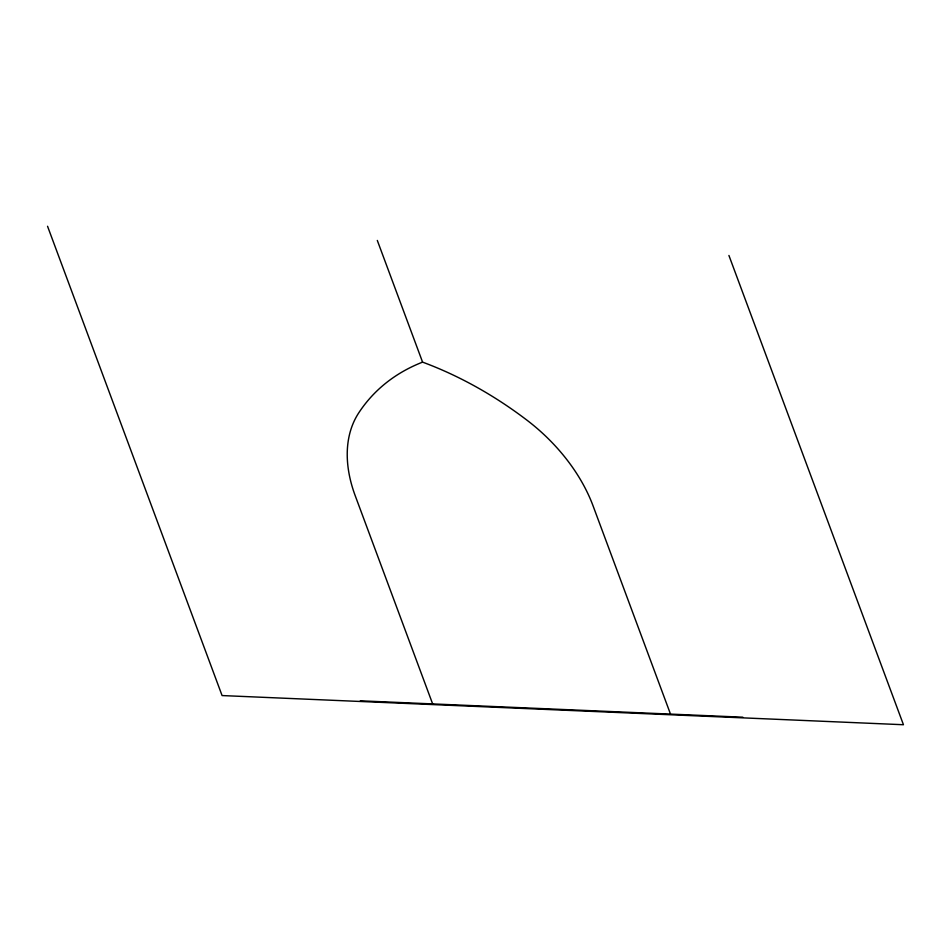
<?xml version="1.0" encoding="UTF-8"?>
<svg xmlns="http://www.w3.org/2000/svg" width="951" height="951" viewBox="0 0 951 951"><rect width="100%" height="100%" fill="white"/><g stroke="black" fill="none" stroke-linecap="round" stroke-linejoin="round"><path stroke-width="1.43" d="M360.31 700.816L742.838 717.197M728.918 255.45L903.45 724.733L222.082 695.561L47.55 226.267M670.503 714.106L593.067 505.873A145.348 95.944 40.5 0 0 526.902 420.14A290.685 191.876 40.5 0 0 422.577 362.129L377.309 240.437M432.646 703.918L355.21 495.697A145.348 95.944 40.5 0 1 358.705 412.936A290.685 191.876 40.5 0 1 422.577 362.129"/></g></svg>
